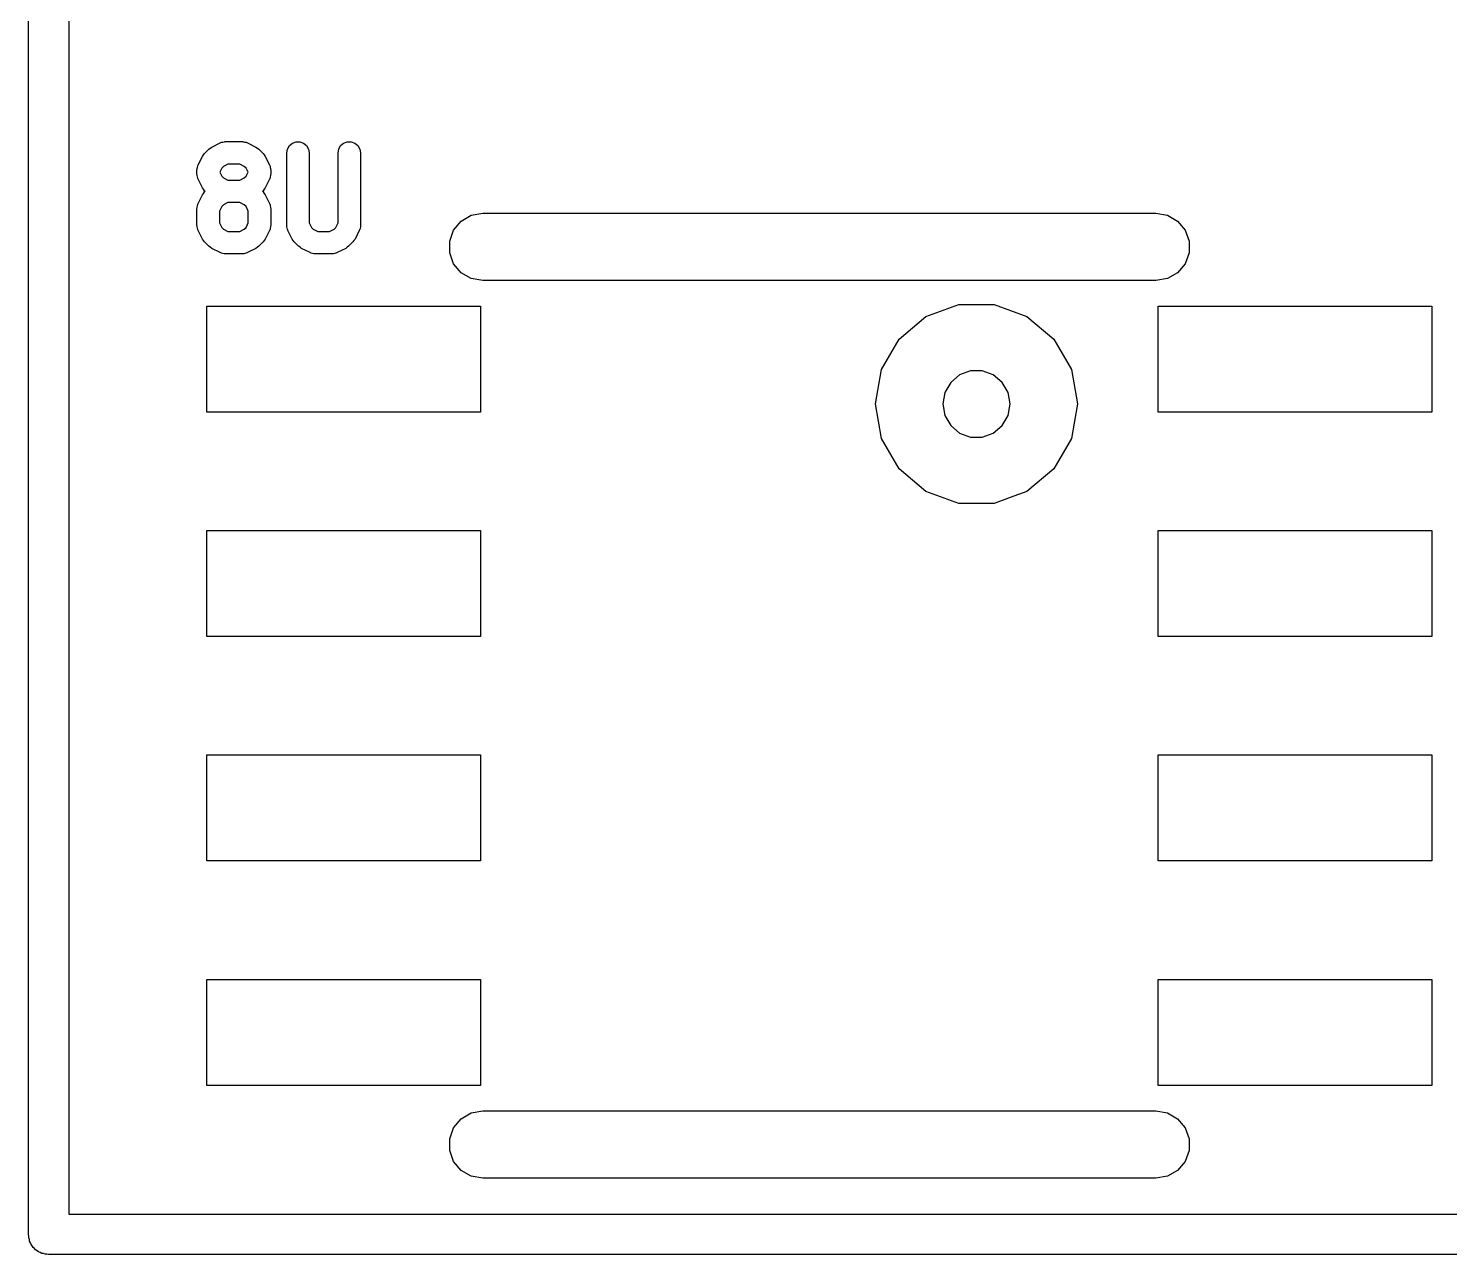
# Model space of a CAD drawing. Extents: x 25.3 to 49.5, y -85 to -25.3.
# Drawn here: x 25.29 to 33.33, y -84.95 to -78.01 of the extents above; entities that cross this region are included whole.
import ezdxf

# ---------------------------------------------------------------- set-up
doc = ezdxf.new("R2010")
doc.units = 0
doc.header["$MEASUREMENT"] = 0
doc.layers.add('BLACK', color=7, linetype='CONTINUOUS')

msp = doc.modelspace()

# ---------------------------------------------------------------- linework, layer by layer
at = {"layer": 'Black'}
for p, q in [((25.2857, -84.836), (25.2857, -25.4)), ((25.5143, -25.5143), (25.5143, -84.7217)), ((26.3232, -78.6832), (26.3716, -78.659)), ((26.3716, -78.659), (26.3751, -78.658)), ((26.3751, -78.658), (26.3783, -78.6561)), ((26.3783, -78.6561), (26.3856, -78.6548)), ((26.3856, -78.6548), (26.3928, -78.6527)), ((26.3928, -78.6527), (26.3964, -78.6529)), ((26.3964, -78.6529), (26.4, -78.6523)), ((26.4, -78.6523), (26.4968, -78.6523)), ((26.4968, -78.6523), (26.5004, -78.6529)), ((26.5004, -78.6529), (26.504, -78.6527)), ((26.504, -78.6527), (26.5112, -78.6548)), ((26.5112, -78.6548), (26.5185, -78.6561)), ((26.5185, -78.6561), (26.5217, -78.658)), ((26.5217, -78.658), (26.5252, -78.659)), ((26.5252, -78.659), (26.5736, -78.6832)), ((26.7626, -78.675), (26.7795, -78.6608)), ((26.7795, -78.6608), (26.8002, -78.6533)), ((26.8002, -78.6533), (26.8223, -78.6533)), ((26.8223, -78.6533), (26.843, -78.6608)), ((26.843, -78.6608), (26.8599, -78.675)), ((27.0529, -78.675), (27.0698, -78.6608)), ((27.0698, -78.6608), (27.0905, -78.6533)), ((27.0905, -78.6533), (27.1126, -78.6533)), ((27.1126, -78.6533), (27.1333, -78.6608)), ((27.1333, -78.6608), (27.1502, -78.675)), ((26.2465, -78.7842), (26.2707, -78.7358)), ((26.2707, -78.7358), (26.2767, -78.7276)), ((26.2767, -78.7276), (26.2826, -78.7193)), ((26.2826, -78.7193), (26.3067, -78.6951)), ((26.3067, -78.6951), (26.3151, -78.6893)), ((26.3151, -78.6893), (26.3232, -78.6832)), ((26.5736, -78.6832), (26.5817, -78.6893)), ((26.5817, -78.6893), (26.5901, -78.6951)), ((26.5901, -78.6951), (26.6143, -78.7193)), ((26.6143, -78.7193), (26.6201, -78.7276)), ((26.6201, -78.7276), (26.6262, -78.7358)), ((26.6262, -78.7358), (26.6503, -78.7842)), ((26.7478, -78.7158), (26.7516, -78.6941)), ((26.7478, -79.127), (26.7478, -78.7158)), ((26.7516, -78.6941), (26.7626, -78.675)), ((26.8599, -78.675), (26.8709, -78.6941)), ((26.8709, -78.6941), (26.8748, -78.7158)), ((26.8748, -78.7158), (26.8748, -79.1121)), ((27.038, -78.7158), (27.0419, -78.6941)), ((27.038, -79.1121), (27.038, -78.7158)), ((27.0419, -78.6941), (27.0529, -78.675)), ((27.1502, -78.675), (27.1612, -78.6941)), ((27.1612, -78.6941), (27.165, -78.7158)), ((27.165, -78.7158), (27.165, -79.127)), ((26.2398, -78.8126), (26.2404, -78.809)), ((26.2398, -78.8368), (26.2398, -78.8126)), ((26.2402, -78.8053), (26.2423, -78.7982)), ((26.2404, -78.809), (26.2402, -78.8053)), ((26.2423, -78.7982), (26.2436, -78.7909)), ((26.2436, -78.7909), (26.2454, -78.7877)), ((26.2454, -78.7877), (26.2465, -78.7842)), ((26.3796, -78.8018), (26.3682, -78.8247)), ((26.3682, -78.8247), (26.3796, -78.8475)), ((26.3893, -78.7922), (26.3796, -78.8018)), ((26.415, -78.7793), (26.3893, -78.7922)), ((26.4818, -78.7793), (26.415, -78.7793)), ((26.5076, -78.7922), (26.4818, -78.7793)), ((26.5172, -78.8018), (26.5076, -78.7922)), ((26.5286, -78.8247), (26.5172, -78.8018)), ((26.5172, -78.8475), (26.5286, -78.8247)), ((26.6503, -78.7842), (26.6514, -78.7877)), ((26.6514, -78.7877), (26.6532, -78.7909)), ((26.6532, -78.7909), (26.6545, -78.7982)), ((26.6545, -78.7982), (26.6566, -78.8053)), ((26.6566, -78.8053), (26.6564, -78.809)), ((26.6564, -78.809), (26.657, -78.8126)), ((26.657, -78.8126), (26.657, -78.8368)), ((26.2404, -78.8404), (26.2398, -78.8368)), ((26.2402, -78.844), (26.2404, -78.8404)), ((26.2423, -78.8512), (26.2402, -78.844)), ((26.2436, -78.8585), (26.2423, -78.8512)), ((26.2454, -78.8616), (26.2436, -78.8585)), ((26.2465, -78.8652), (26.2454, -78.8616)), ((26.2707, -78.9135), (26.2465, -78.8652)), ((26.3796, -78.8475), (26.3893, -78.8571)), ((26.3893, -78.8571), (26.415, -78.87)), ((26.415, -78.87), (26.4818, -78.87)), ((26.4818, -78.87), (26.5076, -78.8571)), ((26.5076, -78.8571), (26.5172, -78.8475)), ((26.6503, -78.8652), (26.6262, -78.9135)), ((26.6514, -78.8616), (26.6503, -78.8652)), ((26.6532, -78.8585), (26.6514, -78.8616)), ((26.6545, -78.8512), (26.6532, -78.8585)), ((26.6566, -78.844), (26.6545, -78.8512)), ((26.657, -78.8368), (26.6564, -78.8404)), ((26.6564, -78.8404), (26.6566, -78.844)), ((26.2465, -79.0019), (26.2707, -78.9535)), ((26.2767, -78.9217), (26.2707, -78.9135)), ((26.2707, -78.9535), (26.2767, -78.9453)), ((26.2826, -78.93), (26.2767, -78.9217)), ((26.2767, -78.9453), (26.2826, -78.937)), ((26.286, -78.9335), (26.2826, -78.93)), ((26.2826, -78.937), (26.286, -78.9335)), ((26.6143, -78.93), (26.6108, -78.9335)), ((26.6108, -78.9335), (26.6143, -78.937)), ((26.6201, -78.9217), (26.6143, -78.93)), ((26.6143, -78.937), (26.6201, -78.9453)), ((26.6262, -78.9135), (26.6201, -78.9217)), ((26.6201, -78.9453), (26.6262, -78.9535)), ((26.6262, -78.9535), (26.6503, -79.0019)), ((26.2398, -79.0303), (26.2404, -79.0267)), ((26.2398, -79.127), (26.2398, -79.0303)), ((26.2402, -79.023), (26.2423, -79.0159)), ((26.2404, -79.0267), (26.2402, -79.023)), ((26.2423, -79.0159), (26.2436, -79.0086)), ((26.2436, -79.0086), (26.2454, -79.0054)), ((26.2454, -79.0054), (26.2465, -79.0019)), ((26.3796, -79.0195), (26.3668, -79.0453)), ((26.3668, -79.0453), (26.3668, -79.1121)), ((26.3893, -79.0099), (26.3796, -79.0195)), ((26.415, -78.997), (26.3893, -79.0099)), ((26.4818, -78.997), (26.415, -78.997)), ((26.5076, -79.0099), (26.4818, -78.997)), ((26.5172, -79.0195), (26.5076, -79.0099)), ((26.53, -79.0453), (26.5172, -79.0195)), ((26.53, -79.1121), (26.53, -79.0453)), ((26.6503, -79.0019), (26.6514, -79.0054)), ((26.6514, -79.0054), (26.6532, -79.0086)), ((26.6532, -79.0086), (26.6545, -79.0159)), ((26.6545, -79.0159), (26.6566, -79.023)), ((26.6566, -79.023), (26.6564, -79.0267)), ((26.6564, -79.0267), (26.657, -79.0303)), ((26.657, -79.0303), (26.657, -79.127)), ((27.7923, -79.069), (27.8575, -79.0575)), ((27.8575, -79.0575), (31.6675, -79.0575)), ((31.6675, -79.0575), (31.7327, -79.069)), ((26.2404, -79.1307), (26.2398, -79.127)), ((26.2402, -79.1343), (26.2404, -79.1307)), ((26.2423, -79.1414), (26.2402, -79.1343)), ((26.2436, -79.1488), (26.2423, -79.1414)), ((26.3668, -79.1121), (26.3796, -79.1378)), ((26.3796, -79.1378), (26.3893, -79.1474)), ((26.3893, -79.1474), (26.415, -79.1603)), ((26.4818, -79.1603), (26.5076, -79.1474)), ((26.5076, -79.1474), (26.5172, -79.1378)), ((26.5172, -79.1378), (26.53, -79.1121)), ((26.6545, -79.1414), (26.6532, -79.1488)), ((26.6566, -79.1343), (26.6545, -79.1414)), ((26.657, -79.127), (26.6564, -79.1307)), ((26.6564, -79.1307), (26.6566, -79.1343)), ((26.7484, -79.1307), (26.7478, -79.127)), ((26.7482, -79.1343), (26.7484, -79.1307)), ((26.7503, -79.1414), (26.7482, -79.1343)), ((26.7516, -79.1488), (26.7503, -79.1414)), ((26.8748, -79.1121), (26.8876, -79.1378)), ((26.8876, -79.1378), (26.8973, -79.1474)), ((26.8973, -79.1474), (26.923, -79.1603)), ((26.9898, -79.1603), (27.0156, -79.1474)), ((27.0156, -79.1474), (27.0252, -79.1378)), ((27.0252, -79.1378), (27.038, -79.1121)), ((27.1625, -79.1414), (27.1612, -79.1488)), ((27.1646, -79.1343), (27.1625, -79.1414)), ((27.165, -79.127), (27.1644, -79.1307)), ((27.1644, -79.1307), (27.1646, -79.1343)), ((27.6925, -79.1527), (27.735, -79.1021)), ((27.735, -79.1021), (27.7923, -79.069)), ((31.7327, -79.069), (31.79, -79.1021)), ((31.79, -79.1021), (31.8325, -79.1527)), ((26.2454, -79.1519), (26.2436, -79.1488)), ((26.2465, -79.1554), (26.2454, -79.1519)), ((26.2707, -79.2038), (26.2465, -79.1554)), ((26.2767, -79.212), (26.2707, -79.2038)), ((26.2826, -79.2203), (26.2767, -79.212)), ((26.3067, -79.2445), (26.2826, -79.2203)), ((26.415, -79.1603), (26.4818, -79.1603)), ((26.6143, -79.2203), (26.5901, -79.2445)), ((26.6201, -79.212), (26.6143, -79.2203)), ((26.6262, -79.2038), (26.6201, -79.212)), ((26.6503, -79.1554), (26.6262, -79.2038)), ((26.6514, -79.1519), (26.6503, -79.1554)), ((26.6532, -79.1488), (26.6514, -79.1519)), ((26.7534, -79.1519), (26.7516, -79.1488)), ((26.7545, -79.1554), (26.7534, -79.1519)), ((26.7787, -79.2038), (26.7545, -79.1554)), ((26.7847, -79.212), (26.7787, -79.2038)), ((26.7906, -79.2203), (26.7847, -79.212)), ((26.8147, -79.2445), (26.7906, -79.2203)), ((26.923, -79.1603), (26.9898, -79.1603)), ((27.1223, -79.2203), (27.0981, -79.2445)), ((27.1281, -79.212), (27.1223, -79.2203)), ((27.1342, -79.2038), (27.1281, -79.212)), ((27.1583, -79.1554), (27.1342, -79.2038)), ((27.1594, -79.1519), (27.1583, -79.1554)), ((27.1612, -79.1488), (27.1594, -79.1519)), ((27.6699, -79.2149), (27.6925, -79.1527)), ((27.6699, -79.2811), (27.6699, -79.2149)), ((31.8325, -79.1527), (31.8551, -79.2149)), ((31.8551, -79.2149), (31.8551, -79.2811)), ((26.3151, -79.2503), (26.3067, -79.2445)), ((26.3232, -79.2564), (26.3151, -79.2503)), ((26.3716, -79.2806), (26.3232, -79.2564)), ((26.3751, -79.2816), (26.3716, -79.2806)), ((26.3783, -79.2835), (26.3751, -79.2816)), ((26.3856, -79.2848), (26.3783, -79.2835)), ((26.3928, -79.2869), (26.3856, -79.2848)), ((26.3964, -79.2867), (26.3928, -79.2869)), ((26.4, -79.2873), (26.3964, -79.2867)), ((26.4968, -79.2873), (26.4, -79.2873)), ((26.5004, -79.2867), (26.4968, -79.2873)), ((26.504, -79.2869), (26.5004, -79.2867)), ((26.5112, -79.2848), (26.504, -79.2869)), ((26.5185, -79.2835), (26.5112, -79.2848)), ((26.5217, -79.2816), (26.5185, -79.2835)), ((26.5252, -79.2806), (26.5217, -79.2816)), ((26.53, -79.2782), (26.5252, -79.2806)), ((26.5736, -79.2564), (26.53, -79.2782)), ((26.5817, -79.2504), (26.5736, -79.2564)), ((26.5901, -79.2445), (26.5817, -79.2504)), ((26.8231, -79.2504), (26.8147, -79.2445)), ((26.8312, -79.2564), (26.8231, -79.2504)), ((26.8796, -79.2806), (26.8312, -79.2564)), ((26.8831, -79.2816), (26.8796, -79.2806)), ((26.8863, -79.2835), (26.8831, -79.2816)), ((26.8936, -79.2848), (26.8863, -79.2835)), ((26.9008, -79.2869), (26.8936, -79.2848)), ((26.9044, -79.2867), (26.9008, -79.2869)), ((26.908, -79.2873), (26.9044, -79.2867)), ((27.0048, -79.2873), (26.908, -79.2873)), ((27.0084, -79.2867), (27.0048, -79.2873)), ((27.012, -79.2869), (27.0084, -79.2867)), ((27.0192, -79.2848), (27.012, -79.2869)), ((27.0265, -79.2835), (27.0192, -79.2848)), ((27.0297, -79.2816), (27.0265, -79.2835)), ((27.0332, -79.2806), (27.0297, -79.2816)), ((27.0816, -79.2564), (27.0332, -79.2806)), ((27.0897, -79.2503), (27.0816, -79.2564)), ((27.0981, -79.2445), (27.0897, -79.2503)), ((27.6925, -79.3432), (27.6699, -79.2811)), ((31.8551, -79.2811), (31.8325, -79.3432)), ((27.735, -79.3939), (27.6925, -79.3432)), ((31.8325, -79.3432), (31.79, -79.3939)), ((27.7923, -79.427), (27.735, -79.3939)), ((27.8575, -79.4385), (27.7923, -79.427)), ((31.6675, -79.4385), (27.8575, -79.4385)), ((31.7327, -79.427), (31.6675, -79.4385)), ((31.79, -79.3939), (31.7327, -79.427)), ((26.2954, -80.1827), (26.2954, -79.5833)), ((26.2954, -79.5833), (27.8448, -79.5833)), ((27.8448, -79.5833), (27.8448, -80.1827)), ((30.3657, -79.6421), (30.5523, -79.5742)), ((30.5523, -79.5742), (30.7507, -79.5742)), ((30.7507, -79.5742), (30.9372, -79.6421)), ((31.6802, -80.1827), (31.6802, -79.5833)), ((31.6802, -79.5833), (33.2296, -79.5833)), ((33.2296, -79.5833), (33.2296, -80.1827)), ((30.2137, -79.7696), (30.3657, -79.6421)), ((30.9372, -79.6421), (31.0893, -79.7696)), ((30.1145, -79.9415), (30.2137, -79.7696)), ((31.0893, -79.7696), (31.1885, -79.9415)), ((30.08, -80.137), (30.1145, -79.9415)), ((30.6184, -79.9494), (30.5562, -79.972)), ((30.6846, -79.9494), (30.6184, -79.9494)), ((30.7467, -79.972), (30.6846, -79.9494)), ((31.1885, -79.9415), (31.223, -80.137)), ((30.5056, -80.0145), (30.4725, -80.0718)), ((30.5562, -79.972), (30.5056, -80.0145)), ((30.7974, -80.0145), (30.7467, -79.972)), ((30.8305, -80.0718), (30.7974, -80.0145)), ((30.4725, -80.0718), (30.461, -80.137)), ((30.842, -80.137), (30.8305, -80.0718)), ((27.8448, -80.1827), (26.2954, -80.1827)), ((30.1145, -80.3325), (30.08, -80.137)), ((30.461, -80.137), (30.4725, -80.2022)), ((30.8305, -80.2022), (30.842, -80.137)), ((31.223, -80.137), (31.1885, -80.3325)), ((33.2296, -80.1827), (31.6802, -80.1827)), ((30.4725, -80.2022), (30.5056, -80.2595)), ((30.5056, -80.2595), (30.5562, -80.302)), ((30.7467, -80.302), (30.7974, -80.2595)), ((30.7974, -80.2595), (30.8305, -80.2022)), ((30.2137, -80.5044), (30.1145, -80.3325)), ((30.5562, -80.302), (30.6184, -80.3246)), ((30.6184, -80.3246), (30.6846, -80.3246)), ((30.6846, -80.3246), (30.7467, -80.302)), ((31.1885, -80.3325), (31.0893, -80.5044)), ((30.3657, -80.6319), (30.2137, -80.5044)), ((31.0893, -80.5044), (30.9372, -80.6319)), ((30.5523, -80.6998), (30.3657, -80.6319)), ((30.842, -80.6666), (30.7507, -80.6998)), ((30.9372, -80.6319), (30.842, -80.6666)), ((30.7507, -80.6998), (30.5523, -80.6998)), ((26.2954, -81.4527), (26.2954, -80.8533)), ((26.2954, -80.8533), (27.8448, -80.8533)), ((27.8448, -80.8533), (27.8448, -81.4527)), ((31.6802, -81.4527), (31.6802, -80.8533)), ((31.6802, -80.8533), (33.2296, -80.8533)), ((33.2296, -80.8533), (33.2296, -81.4527)), ((27.8448, -81.4527), (26.2954, -81.4527)), ((33.2296, -81.4527), (31.6802, -81.4527)), ((26.2954, -82.7227), (26.2954, -82.1233)), ((26.2954, -82.1233), (27.8448, -82.1233)), ((27.8448, -82.1233), (27.8448, -82.7227)), ((31.6802, -82.7227), (31.6802, -82.1233)), ((31.6802, -82.1233), (33.2296, -82.1233)), ((33.2296, -82.1233), (33.2296, -82.7227)), ((27.8448, -82.7227), (26.2954, -82.7227)), ((33.2296, -82.7227), (31.6802, -82.7227)), ((26.2954, -83.9927), (26.2954, -83.3933)), ((26.2954, -83.3933), (27.8448, -83.3933)), ((27.8448, -83.3933), (27.8448, -83.9927)), ((31.6802, -83.9927), (31.6802, -83.3933)), ((31.6802, -83.3933), (33.2296, -83.3933)), ((33.2296, -83.3933), (33.2296, -83.9927)), ((27.8448, -83.9927), (26.2954, -83.9927)), ((33.2296, -83.9927), (31.6802, -83.9927)), ((27.6925, -84.2327), (27.735, -84.1821)), ((27.735, -84.1821), (27.7923, -84.149)), ((27.7923, -84.149), (27.8575, -84.1375)), ((27.8575, -84.1375), (31.6675, -84.1375)), ((31.6675, -84.1375), (31.7327, -84.149)), ((31.7327, -84.149), (31.79, -84.1821)), ((31.79, -84.1821), (31.8325, -84.2327)), ((27.6699, -84.2949), (27.6925, -84.2327)), ((27.6699, -84.3611), (27.6699, -84.2949)), ((31.8325, -84.2327), (31.8551, -84.2949)), ((31.8551, -84.2949), (31.8551, -84.3611)), ((27.6925, -84.4232), (27.6699, -84.3611)), ((31.8551, -84.3611), (31.8325, -84.4232)), ((27.735, -84.4739), (27.6925, -84.4232)), ((31.8325, -84.4232), (31.79, -84.4739)), ((27.7923, -84.507), (27.735, -84.4739)), ((27.8575, -84.5185), (27.7923, -84.507)), ((31.6675, -84.5185), (27.8575, -84.5185)), ((31.7327, -84.507), (31.6675, -84.5185)), ((31.79, -84.4739), (31.7327, -84.507)), ((25.5143, -84.7217), (49.2506, -84.7217)), ((25.2874, -84.8458), (25.2857, -84.836)), ((25.2874, -84.8558), (25.2874, -84.8458)), ((25.2909, -84.8652), (25.2874, -84.8558)), ((25.2926, -84.8751), (25.2909, -84.8652)), ((25.2976, -84.8838), (25.2926, -84.8751)), ((25.301, -84.8931), (25.2976, -84.8838)), ((25.3074, -84.9008), (25.301, -84.8931)), ((25.3124, -84.9095), (25.3074, -84.9008)), ((25.3201, -84.9159), (25.3124, -84.9095)), ((25.3265, -84.9236), (25.3201, -84.9159)), ((25.3352, -84.9286), (25.3265, -84.9236)), ((25.3428, -84.935), (25.3352, -84.9286)), ((25.3522, -84.9384), (25.3428, -84.935)), ((25.3609, -84.9434), (25.3522, -84.9384)), ((25.3708, -84.9451), (25.3609, -84.9434)), ((25.3802, -84.9486), (25.3708, -84.9451)), ((25.3902, -84.9486), (25.3802, -84.9486)), ((25.4, -84.9503), (25.3902, -84.9486)), ((49.3649, -84.9503), (25.4, -84.9503))]:
    msp.add_line(p, q, dxfattribs=at)

doc.saveas('drawing.dxf')
